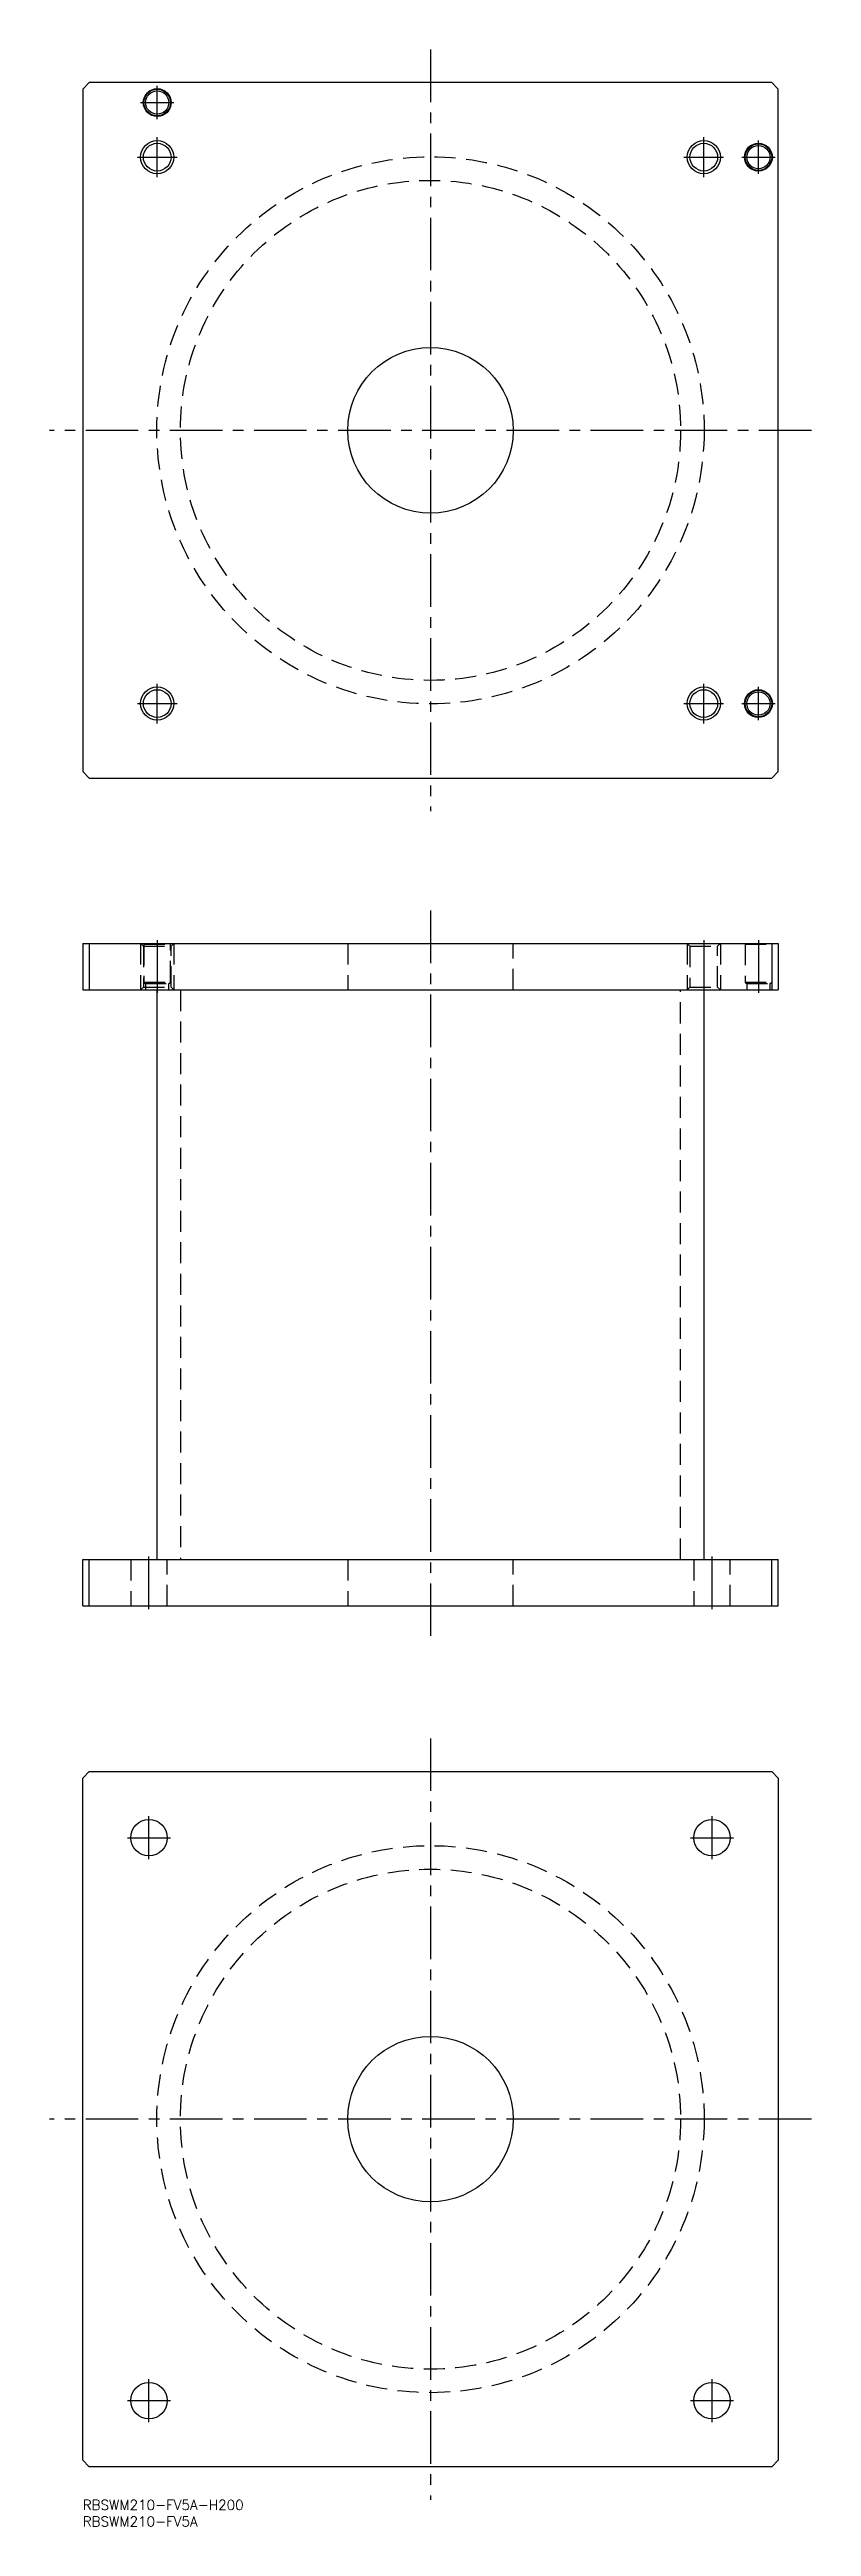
# Model space of a CAD drawing. Extents: x -10 to 220, y -8 to 740.
import ezdxf

# ---------------------------------------------------------------- set-up
doc = ezdxf.new("R2010")
doc.units = 0
doc.header["$LTSCALE"] = 0.5
doc.linetypes.add('CENTER', pattern=[50.8, 31.75, -6.35, 6.35, -6.35])
doc.linetypes.add('DASHED', pattern=[19.05, 12.7, -6.35])
doc.layers.get('0').update_dxf_attribs({"linetype": 'CONTINUOUS'})
for name, color, linetype in [('MSM_CENTER', 1, 'CENTER'), ('MSM_CONTINUOUS', 7, 'CONTINUOUS'), ('MSM_DASHED', 4, 'DASHED'), ('MSM_NARROW', 5, 'CONTINUOUS'), ('MSM_PART_NUMBER', 7, 'CONTINUOUS')]:
    doc.layers.add(name, color=color, linetype=linetype)
doc.styles.get("Standard").update_dxf_attribs({"font": 'txt.shx', "height": 3, "bigfont": 'bigfont.shx'})

msp = doc.modelspace()

# ---------------------------------------------------------------- linework, layer by layer
for p, q in [((2, 730), (0, 728)), ((208, 730), (2, 730)), ((210, 728), (208, 730))]:
    msp.add_line(p, q)
for centre, radius in [((22.5, 724), 4.2), ((22.5, 724), 4), ((22.5, 724), 3.5), ((22.5, 707.5), 4.188), ((187.5, 707.5), 4.188), ((204, 707.5), 4.2), ((204, 707.5), 4), ((204, 707.5), 3.5)]:
    msp.add_circle(centre, radius)
at = {"layer": 'MSM_CENTER'}
for p, q in [((105, 740), (105, 510)), ((22.5, 719), (22.5, 729)), ((17.5, 724), (27.5, 724)), ((22.5, 701.5), (22.5, 713.5)), ((187.5, 701.5), (187.5, 713.5)), ((204, 702.5), (204, 712.5)), ((16.5, 707.5), (28.5, 707.5)), ((181.5, 707.5), (193.5, 707.5)), ((199, 707.5), (209, 707.5)), ((220, 625), (-10, 625)), ((22.5, 536.5), (22.5, 548.5)), ((187.5, 536.5), (187.5, 548.5)), ((204, 537.5), (204, 547.5)), ((16.5, 542.5), (28.5, 542.5)), ((181.5, 542.5), (193.5, 542.5)), ((199, 542.5), (209, 542.5)), ((105, 480), (105, 260)), ((22.5, 471), (22.5, 455)), ((187.5, 471), (187.5, 455)), ((204, 471), (204, 455)), ((20, 269), (20, 285)), ((190, 269), (190, 285)), ((105, 230), (105, 0)), ((20, 193.5), (20, 206.5)), ((190, 193.5), (190, 206.5)), ((13.5, 200), (26.5, 200)), ((183.5, 200), (196.5, 200)), ((220, 115), (-10, 115)), ((13.5, 30), (26.5, 30)), ((20, 23.5), (20, 36.5)), ((183.5, 30), (196.5, 30)), ((190, 23.5), (190, 36.5))]:
    msp.add_line(p, q, dxfattribs=at)
at = {"layer": 'MSM_CONTINUOUS'}
for p, q in [((0, 728), (0, 522)), ((210, 522), (210, 728)), ((0, 522), (2, 520)), ((2, 520), (208, 520)), ((208, 520), (210, 522)), ((0, 470), (210, 470)), ((0, 470), (0, 456)), ((2, 470), (2, 456)), ((208, 470), (208, 456)), ((210, 470), (210, 456)), ((0, 456), (210, 456)), ((22.4, 456), (22.4, 284)), ((187.6, 284), (187.6, 456)), ((0, 270), (0, 284)), ((0, 284), (210, 284)), ((2, 270), (2, 284)), ((208, 270), (208, 284)), ((210, 270), (210, 284)), ((0, 270), (210, 270)), ((0, 218), (2, 220)), ((0, 12), (0, 218)), ((2, 220), (208, 220)), ((208, 220), (210, 218)), ((210, 218), (210, 12)), ((2, 10), (0, 12)), ((208, 10), (2, 10)), ((210, 12), (208, 10))]:
    msp.add_line(p, q, dxfattribs=at)
for centre, radius in [((105, 625), 25), ((22.5, 542.5), 4.188), ((187.5, 542.5), 4.188), ((204, 542.5), 4.2), ((204, 542.5), 4), ((204, 542.5), 3.5), ((20, 200), 5.5), ((190, 200), 5.5), ((105, 115), 25), ((20, 30), 5.5), ((190, 30), 5.5)]:
    msp.add_circle(centre, radius, dxfattribs=at)
at = {"layer": 'MSM_DASHED'}
for p, q in [((17.5, 470), (18.312, 469.188)), ((17.5, 470), (17.5, 456)), ((18.3, 470), (18.5, 469.8)), ((18.312, 469.188), (26.688, 469.188)), ((18.312, 469.188), (18.312, 456.812)), ((18.5, 469.8), (26.5, 469.8)), ((18.5, 469.8), (18.5, 458.4)), ((26.5, 469.8), (26.7, 470)), ((26.5, 458.4), (26.5, 469.8)), ((26.688, 469.188), (27.5, 470)), ((26.688, 456.812), (26.688, 469.188)), ((27.5, 470), (27.5, 456)), ((80, 470), (80, 456)), ((130, 456), (130, 470)), ((182.5, 470), (183.312, 469.188)), ((182.5, 470), (182.5, 456)), ((183.312, 469.188), (191.688, 469.188)), ((183.312, 469.188), (183.312, 456.812)), ((191.688, 469.188), (192.5, 470)), ((191.688, 456.812), (191.688, 469.188)), ((192.5, 470), (192.5, 456)), ((199.8, 470), (200, 469.8)), ((200, 469.8), (208, 469.8)), ((200, 469.8), (200, 458.4)), ((208, 469.8), (208.2, 470)), ((18.312, 456.812), (17.5, 456)), ((18.312, 456.812), (26.688, 456.812)), ((18.507, 458.4), (26.493, 458.4)), ((18.9, 458), (26.1, 458)), ((19, 458), (19, 456)), ((26, 456), (26, 458)), ((27.5, 456), (26.688, 456.812)), ((183.312, 456.812), (182.5, 456)), ((183.312, 456.812), (191.688, 456.812)), ((192.5, 456), (191.688, 456.812)), ((200.007, 458.4), (207.993, 458.4)), ((200.4, 458), (207.6, 458)), ((200.5, 458), (200.5, 456)), ((207.5, 456), (207.5, 458)), ((29.5, 456), (29.5, 284)), ((180.5, 284), (180.5, 456)), ((14.5, 284), (14.5, 270)), ((25.5, 270), (25.5, 284)), ((80, 284), (80, 270)), ((130, 270), (130, 284)), ((184.5, 284), (184.5, 270)), ((195.5, 270), (195.5, 284))]:
    msp.add_line(p, q, dxfattribs=at)
for centre, radius in [((105, 625), 82.6), ((105, 625), 75.5), ((105, 115), 82.6), ((105, 115), 75.5)]:
    msp.add_circle(centre, radius, dxfattribs=at)
for centre, start, end in [((18.9, 458.4), 180, 270), ((26.1, 458.4), 270, 360), ((200.4, 458.4), 180, 270), ((207.6, 458.4), 270, 360)]:
    msp.add_arc(centre, 0.4, start, end, dxfattribs=at)
at = {"layer": 'MSM_NARROW'}
for centre in [(22.5, 707.5), (187.5, 707.5), (22.5, 542.5), (187.5, 542.5)]:
    msp.add_circle(centre, 5, dxfattribs=at)

# ---------------------------------------------------------------- texts
at = {"layer": 'MSM_PART_NUMBER'}
for s, p in [('RBSWM210-FV5A-H200', (0, -3)), ('RBSWM210-FV5A', (0, -8))]:
    msp.add_text(s, height=3, dxfattribs=at).set_placement(p)

doc.saveas('drawing.dxf')
